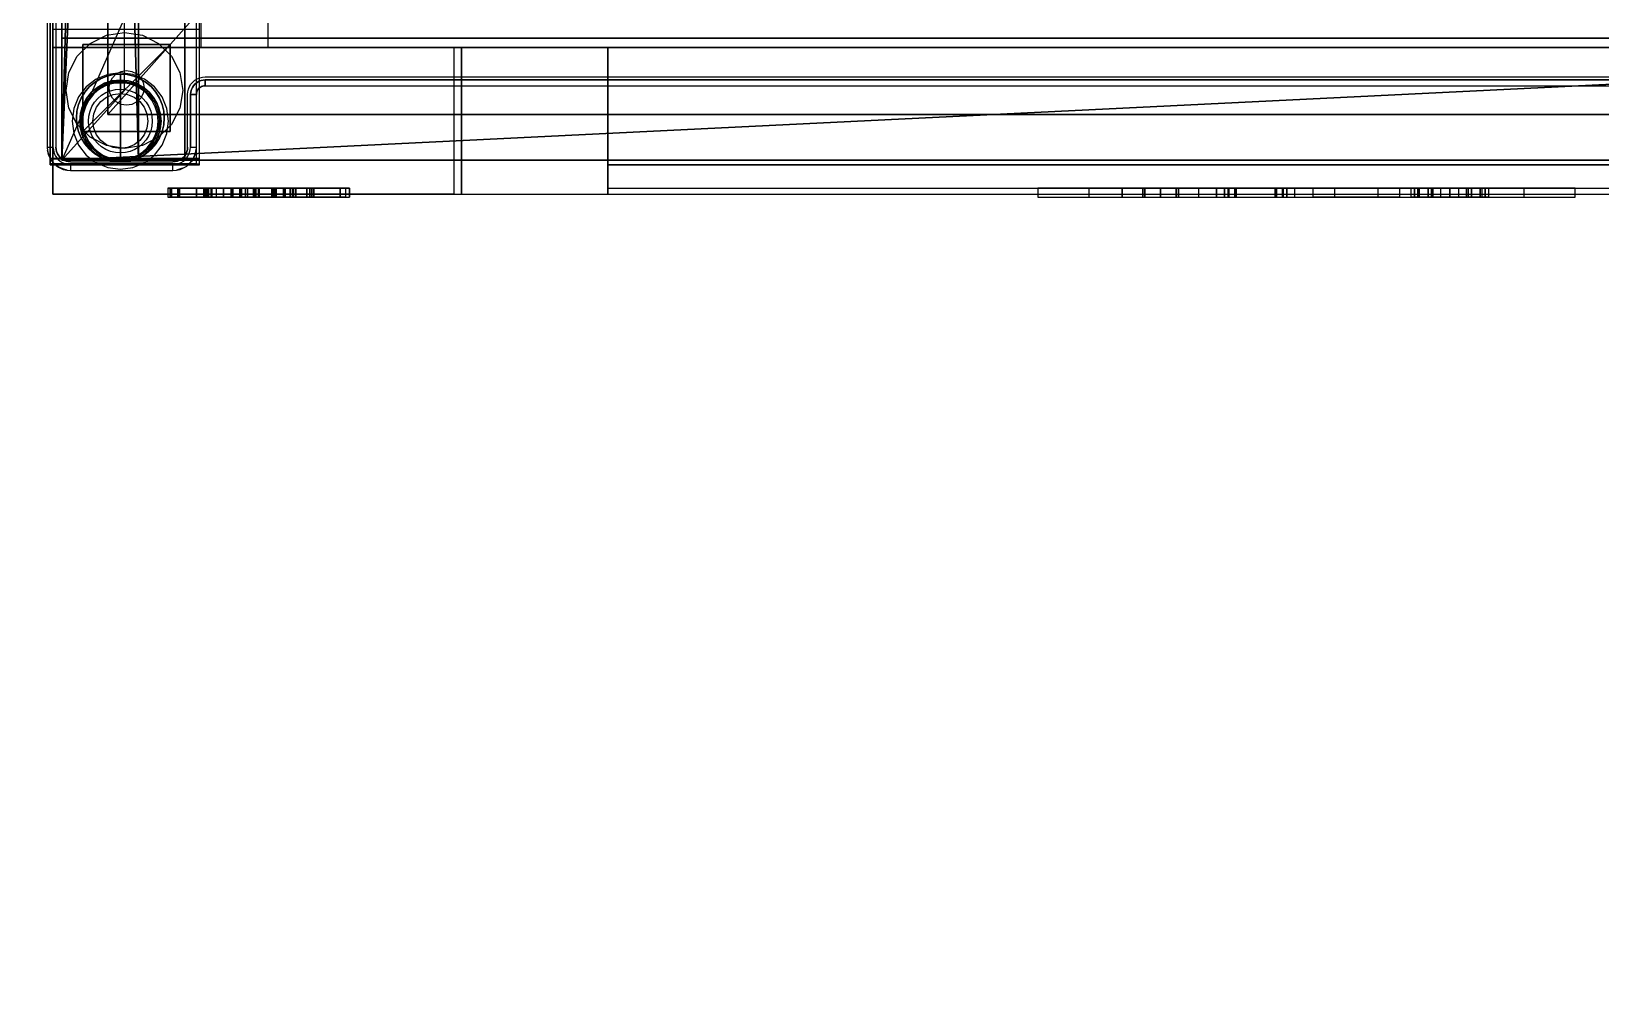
# Model space of a CAD drawing. Units: millimetres at full size, sheet at 1:50. Extents: x -9750 to 9750, y -6680 to 6675.
# Drawn here: x -1734 to -1198, y 3809 to 4139 of the extents above; entities that cross this region are included whole.
import ezdxf

# ---------------------------------------------------------------- set-up
doc = ezdxf.new("R2010")
doc.units = ezdxf.units.MM
doc.header["$LTSCALE"] = 50
doc.layers.add('0-A_汎用オブジェクト（実装）', color=4, linetype='Continuous')

msp = doc.modelspace()

# ---------------------------------------------------------------- wipeouts: each hides what was drawn before it
msp.add_wipeout([(296.23, 5045.05), (-3865.77, 5045.05), (-3865.77, 3795.05), (-3865.77, 3795.05)])

# ---------------------------------------------------------------- next in the draw order: wipeouts: each hides what was drawn before it
msp.add_wipeout([(296.23, 5045.05), (-3865.77, 3795.05), (296.23, 3795.05), (296.23, 3795.05)])

# ---------------------------------------------------------------- next in the draw order: linework, layer by layer
at = {"layer": '0-A_汎用オブジェクト（実装）'}
for p, q in [((-1723.44, 4095.05), (-1723.44, 5045.05)), ((-1723.44, 4095.05), (-1723.44, 5045.05)), ((-1723.44, 4095.05), (-1723.44, 5045.05)), ((-1723.44, 4095.05), (-1723.44, 5045.05)), ((-1697.21, 5045.05), (-1697.21, 4095.05)), ((-1697.21, 5045.05), (-1697.21, 4095.05)), ((-1681.47, 5045.05), (-1681.47, 4095.05)), ((-1681.47, 5045.05), (-1681.47, 4095.05)), ((-1727.45, 4093.53), (-1727.45, 4248.55)), ((-1677.45, 4093.53), (-1677.45, 4248.55)), ((-1728.45, 4159.52), (-1728.45, 4099.57)), ((-1726.45, 4159.52), (-1726.45, 4093.52)), ((-1725.45, 4156.52), (-1725.45, 4099.57)), ((-1725.45, 4156.52), (-1725.45, 4099.57)), ((-1675.98, 4151.93), (-1675.98, 4133.52)), ((-1653.05, 4151.93), (-1653.05, 4133.52)), ((-1723.44, 4095.05), (-1723.44, 4136.81)), ((-1723.44, 4095.05), (-1723.44, 4136.81)), ((-1723.44, 4136.81), (-873.44, 4136.81)), ((-1723.44, 4136.81), (-873.44, 4136.81)), ((-1713.78, 4134.96), (-1708.23, 4137.78)), ((-1713.78, 4134.96), (-1708.23, 4137.78)), ((-1708.23, 4137.78), (-1702.07, 4138.75)), ((-1708.23, 4137.78), (-1702.07, 4138.75)), ((-1702.07, 4138.75), (-1695.92, 4137.78)), ((-1702.07, 4138.75), (-1695.92, 4137.78)), ((-1695.92, 4137.78), (-1690.37, 4134.96)), ((-1695.92, 4137.78), (-1690.37, 4134.96)), ((-1726.45, 4133.52), (-870.45, 4133.52)), ((-1726.45, 4083.52), (-1726.45, 4133.52)), ((-1589.45, 4133.52), (-1726.45, 4133.52)), ((-1726.45, 4133.52), (-870.45, 4133.52)), ((-1726.45, 4083.52), (-1726.45, 4133.52)), ((-1718.18, 4130.58), (-1713.78, 4134.96)), ((-1718.18, 4130.58), (-1713.78, 4134.96)), ((-1716.24, 4104.93), (-1716.24, 4134.62)), ((-1716.24, 4134.62), (-1686.4, 4134.62)), ((-1716.24, 4134.62), (-1686.4, 4134.62)), ((-1690.37, 4134.96), (-1685.96, 4130.58)), ((-1690.37, 4134.96), (-1685.96, 4130.58)), ((-1686.4, 4134.62), (-1686.4, 4104.93)), ((-1686.4, 4134.62), (-1686.4, 4104.93)), ((-1675.98, 4133.52), (-920.92, 4133.52)), ((-1589.45, 4083.52), (-1589.45, 4133.52)), ((-1536.95, 4083.52), (-1536.95, 4133.52)), ((-1721.01, 4125.06), (-1718.18, 4130.58)), ((-1721.01, 4125.06), (-1718.18, 4130.58)), ((-1703.17, 4125.42), (-1701.32, 4125.71)), ((-1703.17, 4125.42), (-1701.32, 4125.71)), ((-1701.32, 4125.71), (-1699.48, 4125.42)), ((-1701.32, 4125.71), (-1699.48, 4125.42)), ((-1685.96, 4130.58), (-1683.13, 4125.06)), ((-1685.96, 4130.58), (-1683.13, 4125.06)), ((-1723.44, 4095.05), (-1723.44, 4121.15)), ((-1721.99, 4118.93), (-1721.01, 4125.06)), ((-1721.99, 4118.93), (-1721.01, 4125.06)), ((-1707.29, 4119.77), (-1707, 4121.61)), ((-1707.29, 4119.77), (-1707, 4121.61)), ((-1707, 4121.61), (-1706.15, 4123.26)), ((-1707, 4121.61), (-1706.15, 4123.26)), ((-1706.15, 4123.26), (-1704.83, 4124.58)), ((-1706.15, 4123.26), (-1704.83, 4124.58)), ((-1704.83, 4124.58), (-1703.17, 4125.42)), ((-1704.83, 4124.58), (-1703.17, 4125.42)), ((-1699.48, 4125.42), (-1697.81, 4124.58)), ((-1699.48, 4125.42), (-1697.81, 4124.58)), ((-1697.81, 4124.58), (-1696.49, 4123.26)), ((-1697.81, 4124.58), (-1696.49, 4123.26)), ((-1696.49, 4123.26), (-1695.65, 4121.61)), ((-1696.49, 4123.26), (-1695.65, 4121.61)), ((-1695.65, 4121.61), (-1695.35, 4119.77)), ((-1683.13, 4125.06), (-1682.16, 4118.93)), ((-1683.13, 4125.06), (-1682.16, 4118.93)), ((-1674.49, 4123.52), (-922.41, 4123.52)), ((-1674.49, 4123.52), (-922.41, 4123.52)), ((-1674.49, 4120.52), (-922.41, 4120.52)), ((-1721.01, 4112.81), (-1721.99, 4118.93)), ((-1721.01, 4112.81), (-1721.99, 4118.93)), ((-1707, 4117.94), (-1707.29, 4119.77)), ((-1707, 4117.94), (-1707.29, 4119.77)), ((-1706.15, 4116.28), (-1707, 4117.94)), ((-1706.15, 4116.28), (-1707, 4117.94)), ((-1704.83, 4114.97), (-1706.15, 4116.28)), ((-1703.17, 4114.13), (-1704.83, 4114.97)), ((-1697.81, 4114.97), (-1699.48, 4114.13)), ((-1697.81, 4114.97), (-1699.48, 4114.13)), ((-1696.49, 4116.28), (-1697.81, 4114.97)), ((-1696.49, 4116.28), (-1697.81, 4114.97)), ((-1695.65, 4117.94), (-1696.49, 4116.28)), ((-1695.65, 4117.94), (-1696.49, 4116.28)), ((-1695.35, 4119.77), (-1695.65, 4117.94)), ((-1682.16, 4118.93), (-1683.13, 4112.81)), ((-1682.16, 4118.93), (-1683.13, 4112.81)), ((-1680.49, 4099.56), (-1680.49, 4117.52)), ((-1680.49, 4099.56), (-1680.49, 4117.52)), ((-1677.49, 4099.56), (-1677.49, 4117.52)), ((-1718.18, 4107.29), (-1721.01, 4112.81)), ((-1718.18, 4107.29), (-1721.01, 4112.81)), ((-889.18, 4110.71), (-1707.7, 4110.71)), ((-1701.32, 4113.84), (-1703.17, 4114.13)), ((-1701.32, 4113.84), (-1703.17, 4114.13)), ((-1699.48, 4114.13), (-1701.32, 4113.84)), ((-1699.48, 4114.13), (-1701.32, 4113.84)), ((-1683.13, 4112.81), (-1685.96, 4107.29)), ((-1683.13, 4112.81), (-1685.96, 4107.29)), ((-1713.78, 4102.91), (-1718.18, 4107.29)), ((-1713.78, 4102.91), (-1718.18, 4107.29)), ((-1686.4, 4104.93), (-1716.24, 4104.93)), ((-1685.96, 4107.29), (-1690.37, 4102.91)), ((-1685.96, 4107.29), (-1690.37, 4102.91)), ((-1708.23, 4100.09), (-1713.78, 4102.91)), ((-1708.23, 4100.09), (-1713.78, 4102.91)), ((-1702.07, 4099.12), (-1708.23, 4100.09)), ((-1702.07, 4099.12), (-1708.23, 4100.09)), ((-1695.92, 4100.09), (-1702.07, 4099.12)), ((-1695.92, 4100.09), (-1702.07, 4099.12)), ((-1690.37, 4102.91), (-1695.92, 4100.09)), ((-1690.37, 4102.91), (-1695.92, 4100.09)), ((-1681.47, 4095.05), (-1723.44, 4095.05)), ((-1681.47, 4095.05), (-1723.44, 4095.05)), ((-873.44, 4095.05), (-1723.44, 4095.05)), ((-1720.45, 4094.57), (-1685.48, 4094.57)), ((-1720.45, 4094.57), (-1685.48, 4094.57)), ((-1701.1, 4094.71), (-1703.45, 4094.52)), ((-1536.95, 4093.52), (-1059.95, 4093.52)), ((-1536.95, 4085.52), (-1536.95, 4093.52)), ((-1720.45, 4091.57), (-1685.48, 4091.57)), ((-1726.45, 4083.52), (-870.45, 4083.52)), ((-1687.23, 4085.52), (-1625.18, 4085.52)), ((-1686.45, 4082.52), (-1686.45, 4085.52)), ((-1626.45, 4085.52), (-1686.45, 4085.52)), ((-1686.02, 4082.52), (-1686.02, 4085.52)), ((-1686.02, 4085.52), (-1626.45, 4085.52)), ((-1686.02, 4082.52), (-1686.02, 4085.52)), ((-1686.02, 4082.52), (-1686.02, 4085.52)), ((-1686.02, 4082.52), (-1686.02, 4085.52)), ((-1626.45, 4085.52), (-1686.02, 4085.52)), ((-1686.02, 4082.52), (-1686.02, 4085.52)), ((-1686.02, 4085.52), (-1626.45, 4085.52)), ((-1686.02, 4085.52), (-1626.45, 4085.52)), ((-1686.02, 4082.52), (-1686.02, 4085.52)), ((-1686.02, 4082.52), (-1686.02, 4085.52)), ((-1626.45, 4085.52), (-1686.02, 4085.52)), ((-1674.53, 4082.52), (-1674.53, 4085.52)), ((-1674.19, 4082.52), (-1674.19, 4085.52)), ((-1674.19, 4082.52), (-1674.19, 4085.52)), ((-1673.94, 4082.52), (-1673.94, 4085.52)), ((-1673.94, 4082.52), (-1673.94, 4085.52)), ((-1662.28, 4082.52), (-1662.28, 4085.52)), ((-1661.94, 4082.52), (-1661.94, 4085.52)), ((-1657.08, 4082.52), (-1657.08, 4085.52)), ((-1655.98, 4082.52), (-1655.98, 4085.52)), ((-1651.38, 4082.52), (-1651.38, 4085.52)), ((-1651.04, 4082.52), (-1651.04, 4085.52)), ((-1650.62, 4082.52), (-1650.62, 4085.52)), ((-1645.51, 4082.52), (-1645.51, 4085.52)), ((-1644.32, 4082.52), (-1644.32, 4085.52)), ((-1639.81, 4082.52), (-1639.81, 4085.52)), ((-1638.11, 4082.52), (-1638.11, 4085.52)), ((-1637.94, 4082.52), (-1637.94, 4085.52)), ((-1626.45, 4082.52), (-1626.45, 4085.52)), ((-1626.45, 4082.52), (-1626.45, 4085.52)), ((-1626.45, 4082.52), (-1626.45, 4085.52)), ((-1626.45, 4082.52), (-1626.45, 4085.52)), ((-1626.45, 4082.52), (-1626.45, 4085.52)), ((-1626.45, 4082.52), (-1626.45, 4085.52)), ((-1626.45, 4082.52), (-1626.45, 4085.52)), ((-1586.95, 4083.52), (-1009.95, 4083.52)), ((-1536.95, 4085.52), (-1059.95, 4085.52)), ((-1390.14, 4085.52), (-1206.75, 4085.52)), ((-1361.4, 4082.52), (-1361.4, 4085.52)), ((-1335.16, 4085.52), (-1361.4, 4085.52)), ((-1353.61, 4082.52), (-1353.61, 4085.52)), ((-1342.94, 4082.52), (-1342.94, 4085.52)), ((-1335.16, 4082.52), (-1335.16, 4085.52)), ((-1329.15, 4082.52), (-1329.15, 4085.52)), ((-1329.15, 4085.52), (-1302.47, 4085.52)), ((-1309.14, 4082.52), (-1309.14, 4085.52)), ((-1302.47, 4082.52), (-1302.47, 4085.52)), ((-1266.57, 4085.52), (-1296.31, 4085.52)), ((-1262.88, 4085.52), (-1236.2, 4085.52)), ((-1626.45, 4082.52), (-1686.02, 4082.52)), ((-1686.02, 4082.52), (-1626.45, 4082.52)), ((-1686.02, 4082.52), (-1626.45, 4082.52)), ((-1626.45, 4082.52), (-1686.02, 4082.52)), ((-1390.14, 4082.52), (-1206.75, 4082.52)), ((-1361.4, 4082.52), (-1335.16, 4082.52)), ((-1329.15, 4082.52), (-1302.47, 4082.52)), ((-1236.2, 4082.52), (-1262.88, 4082.52))]:
    msp.add_line(p, q, dxfattribs=at)
for points in [[(-1723.44, 4095.05), (-1697.21, 4095.05), (-1697.21, 5045.05), (-1723.44, 4095.05), (-1697.21, 5045.05), (-1723.44, 5045.05)], [(-1723.44, 4095.05), (-1697.21, 5045.05), (-1723.44, 5045.05)], [(-1697.21, 4095.05), (-1723.44, 5045.05), (-1723.44, 4095.05)], [(-1697.21, 4095.05), (-1697.21, 5045.05), (-1723.44, 5045.05)], [(-1723.44, 4095.05), (-1681.47, 4095.05), (-1681.47, 5045.05)], [(-1723.44, 4095.05), (-1681.47, 5045.05), (-1723.44, 5045.05)], [(-1723.44, 4095.05), (-1681.47, 4095.05), (-1681.47, 5045.05)], [(-1723.44, 4095.05), (-1681.47, 5045.05), (-1723.44, 5045.05)], [(-1707.7, 4110.71), (-889.18, 4110.71), (-889.18, 5029.39), (-1707.7, 4110.71), (-889.18, 5029.39), (-1707.7, 5029.39)], [(-1707.7, 4110.71), (-889.18, 5029.39), (-1707.7, 5029.39)], [(-1707.7, 4110.71), (-889.18, 4110.71), (-889.18, 5029.39)], [(-1677.45, 4246.31), (-1727.45, 4246.31), (-1727.45, 4095.71), (-1677.45, 4095.71)], [(-1726.45, 4099.57), (-1726.45, 4157.52), (-1728.45, 4159.52), (-1728.45, 4099.57)], [(-1676.45, 4095.7), (-1676.45, 4159.52), (-1726.45, 4159.52), (-1726.45, 4095.7)], [(-1677.45, 4095.53), (-1677.45, 4157.12), (-1727.45, 4157.12), (-1727.45, 4095.53)], [(-920.92, 4151.93), (-1675.98, 4151.93), (-1675.98, 4133.52), (-920.92, 4133.52)], [(-1675.98, 4151.93), (-1675.98, 4133.52), (-920.92, 4133.52), (-920.92, 4151.93)], [(-1653.05, 4151.93), (-1653.05, 4133.52), (-943.85, 4133.52), (-943.85, 4151.93)], [(-943.85, 4151.93), (-1653.05, 4151.93), (-1653.05, 4133.52), (-943.85, 4133.52)], [(-1723.44, 4095.05), (-1702.07, 4118.93), (-1702.07, 4143.7)], [(-1676.45, 4139.71), (-1726.45, 4139.71), (-1726.45, 4095.53), (-1676.45, 4095.53)], [(-1723.44, 4095.05), (-873.44, 4095.05), (-873.44, 4136.81), (-1723.44, 4095.05), (-873.44, 4136.81), (-1723.44, 4136.81)], [(-1723.44, 4095.05), (-873.44, 4095.05), (-873.44, 4136.81), (-1723.44, 4095.05), (-873.44, 4136.81), (-1723.44, 4136.81)], [(-1726.45, 4083.52), (-870.45, 4083.52), (-870.45, 4133.52), (-1726.45, 4133.52)], [(-870.45, 4083.52), (-870.45, 4133.52), (-1726.45, 4133.52), (-1726.45, 4083.52)], [(-1726.45, 4083.52), (-870.45, 4083.52), (-870.45, 4133.52), (-1726.45, 4133.52)], [(-870.45, 4083.52), (-870.45, 4133.52), (-1726.45, 4133.52), (-1726.45, 4083.52)], [(-1716.24, 4104.93), (-1686.4, 4134.62), (-1716.24, 4134.62)], [(-1716.24, 4104.93), (-1686.4, 4104.93), (-1686.4, 4134.62)], [(-1716.24, 4104.93), (-1686.4, 4134.62), (-1716.24, 4134.62)], [(-1716.24, 4104.93), (-1686.4, 4104.93), (-1686.4, 4134.62)], [(-1586.95, 4083.52), (-1009.95, 4083.52), (-1009.95, 4133.52), (-1586.95, 4133.52)], [(-1009.95, 4083.52), (-1009.95, 4133.52), (-1586.95, 4133.52), (-1586.95, 4083.52)], [(-1059.95, 4083.52), (-1059.95, 4133.52), (-1536.95, 4133.52), (-1536.95, 4083.52)], [(-1536.95, 4083.52), (-1059.95, 4083.52), (-1059.95, 4133.52), (-1536.95, 4133.52)], [(-1707.71, 4124.36), (-1711.68, 4122.71), (-1715.08, 4120.1), (-1717.7, 4116.69), (-1719.34, 4112.72), (-1719.91, 4108.46), (-1719.34, 4104.2), (-1717.7, 4100.23), (-1715.08, 4096.82), (-1711.68, 4094.2), (-1707.71, 4092.56), (-1703.45, 4092), (-1699.19, 4092.56), (-1695.22, 4094.2), (-1691.81, 4096.82), (-1689.19, 4100.23), (-1687.55, 4104.2), (-1686.99, 4108.46), (-1687.55, 4112.72), (-1689.19, 4116.69), (-1691.81, 4120.1), (-1695.22, 4122.71), (-1699.19, 4124.36), (-1703.45, 4124.91), (-1703.45, 4124.89)], [(-1705.79, 4094.71), (-1703.45, 4094.52), (-1703.45, 4124.52), (-1705.79, 4124.34), (-1708.08, 4123.79), (-1710.26, 4122.89), (-1712.26, 4121.66), (-1714.05, 4120.13), (-1715.58, 4118.34), (-1716.81, 4116.33), (-1717.71, 4114.16), (-1718.26, 4111.87), (-1718.45, 4109.52), (-1718.26, 4107.18), (-1717.71, 4104.89), (-1716.81, 4102.71), (-1715.58, 4100.71), (-1714.05, 4098.92), (-1712.26, 4097.39), (-1710.26, 4096.16), (-1708.08, 4095.26)], [(-1705.79, 4094.71), (-1703.45, 4094.52), (-1703.45, 4124.52), (-1705.79, 4124.34), (-1708.08, 4123.79), (-1710.26, 4122.89), (-1712.26, 4121.66), (-1714.05, 4120.13), (-1715.58, 4118.34), (-1716.81, 4116.33), (-1717.71, 4114.16), (-1718.26, 4111.87), (-1718.45, 4109.52), (-1718.26, 4107.18), (-1717.71, 4104.89), (-1716.81, 4102.71), (-1715.58, 4100.71), (-1714.05, 4098.92), (-1712.26, 4097.39), (-1710.26, 4096.16), (-1708.08, 4095.26)], [(-1705.63, 4094.7), (-1703.45, 4094.52), (-1703.45, 4122.39), (-1705.63, 4122.22), (-1707.75, 4121.71), (-1709.77, 4120.87), (-1711.64, 4119.73), (-1713.3, 4118.31), (-1714.72, 4116.65), (-1715.86, 4114.78), (-1716.7, 4112.76), (-1717.21, 4110.64), (-1717.38, 4108.46), (-1717.21, 4106.28), (-1716.7, 4104.15), (-1715.86, 4102.13), (-1714.72, 4100.27), (-1713.3, 4098.61), (-1711.64, 4097.19), (-1709.77, 4096.04), (-1707.75, 4095.21)], [(-1711.21, 4120.05), (-1708.85, 4121.38), (-1705.66, 4122.21), (-1703.45, 4122.34), (-1703.45, 4122.39), (-1706.24, 4122.17), (-1705.67, 4122.21), (-1707.75, 4121.71), (-1708.85, 4121.38), (-1709.77, 4120.87), (-1711.21, 4120.05), (-1711.64, 4119.73), (-1713.3, 4118.31), (-1714.72, 4116.65), (-1715.86, 4114.78), (-1716.7, 4112.76), (-1717.21, 4110.64), (-1717.38, 4108.46), (-1717.21, 4106.28), (-1716.7, 4104.15), (-1715.86, 4102.13), (-1714.72, 4100.27), (-1713.3, 4098.61), (-1711.64, 4097.19), (-1711.21, 4096.86), (-1709.77, 4096.04), (-1708.85, 4095.53), (-1711.21, 4096.86), (-1713.26, 4098.64), (-1714.96, 4100.78), (-1716.23, 4103.19), (-1717.04, 4105.78), (-1717.33, 4108.46), (-1717.04, 4111.13), (-1716.23, 4113.72), (-1714.96, 4116.13), (-1713.26, 4118.27), (-1711.64, 4119.73), (-1711.6, 4119.69)], [(-1705.54, 4095.6), (-1703.45, 4095.53), (-1703.45, 4121.39), (-1705.2, 4121.36), (-1706.88, 4121.05), (-1708.48, 4120.5), (-1709.97, 4119.72), (-1711.35, 4118.75), (-1712.59, 4117.6), (-1714.17, 4115.61), (-1715.36, 4113.36), (-1716.11, 4110.95), (-1716.38, 4108.46), (-1716.11, 4105.96), (-1715.36, 4103.55), (-1714.17, 4101.31), (-1712.59, 4099.31), (-1711.08, 4097.96), (-1709.39, 4096.86), (-1707.53, 4096.06)], [(-1701.1, 4124.34), (-1703.45, 4124.52), (-1703.45, 4094.52), (-1701.1, 4094.71), (-1698.81, 4095.26), (-1696.64, 4096.16), (-1694.63, 4097.39), (-1692.84, 4098.92), (-1691.31, 4100.71), (-1690.08, 4102.71), (-1689.18, 4104.89), (-1688.63, 4107.18), (-1688.45, 4109.52), (-1688.63, 4111.87), (-1689.18, 4114.16), (-1690.08, 4116.33), (-1691.31, 4118.34), (-1692.84, 4120.13), (-1694.63, 4121.66), (-1696.64, 4122.89), (-1698.81, 4123.79)], [(-1701.1, 4124.34), (-1703.45, 4124.52), (-1703.45, 4094.52), (-1701.1, 4094.71), (-1698.81, 4095.26), (-1696.64, 4096.16), (-1694.63, 4097.39), (-1692.84, 4098.92), (-1691.31, 4100.71), (-1690.08, 4102.71), (-1689.18, 4104.89), (-1688.63, 4107.18), (-1688.45, 4109.52), (-1688.63, 4111.87), (-1689.18, 4114.16), (-1690.08, 4116.33), (-1691.31, 4118.34), (-1692.84, 4120.13), (-1694.63, 4121.66), (-1696.64, 4122.89), (-1698.81, 4123.79)], [(-1701.27, 4122.22), (-1703.45, 4122.39), (-1703.45, 4094.52), (-1701.27, 4094.7), (-1699.14, 4095.21), (-1697.12, 4096.04), (-1695.26, 4097.19), (-1693.59, 4098.61), (-1692.18, 4100.27), (-1691.03, 4102.13), (-1690.2, 4104.15), (-1689.69, 4106.28), (-1689.51, 4108.46), (-1689.69, 4110.64), (-1690.2, 4112.76), (-1691.03, 4114.78), (-1692.18, 4116.65), (-1693.59, 4118.31), (-1695.26, 4119.73), (-1697.12, 4120.87), (-1699.14, 4121.71)], [(-1698.04, 4121.38), (-1697.18, 4120.9), (-1699.14, 4121.71), (-1700.65, 4122.17), (-1701.27, 4122.22), (-1703.45, 4122.39), (-1703.45, 4122.34), (-1700.65, 4122.17), (-1697.17, 4120.89), (-1695.69, 4120.05), (-1693.63, 4118.27), (-1691.94, 4116.13), (-1690.6, 4113.55), (-1689.85, 4111.13), (-1689.57, 4108.46), (-1689.85, 4105.78), (-1690.66, 4103.19), (-1691.94, 4100.78), (-1693.63, 4098.64), (-1695.69, 4096.86), (-1698.04, 4095.53), (-1697.12, 4096.04), (-1695.69, 4096.86), (-1695.26, 4097.19), (-1693.59, 4098.61), (-1692.18, 4100.27), (-1691.03, 4102.13), (-1690.2, 4104.15), (-1689.69, 4106.28), (-1689.51, 4108.46), (-1689.69, 4110.64), (-1690.2, 4112.76), (-1691.03, 4114.78), (-1692.18, 4116.65), (-1693.59, 4118.31), (-1695.26, 4119.73), (-1695.69, 4120.05), (-1697.12, 4120.87)], [(-1703.45, 4119.37), (-1703.45, 4119.76), (-1703.45, 4120.15), (-1703.45, 4120.16), (-1703.45, 4120.58), (-1703.45, 4120.99), (-1703.45, 4121.01), (-1703.45, 4121.39), (-1703.45, 4121.89)], [(-1701.69, 4121.36), (-1703.45, 4121.39), (-1703.45, 4095.53), (-1701.35, 4095.6), (-1699.36, 4096.06), (-1697.5, 4096.86), (-1695.81, 4097.96), (-1694.3, 4099.31), (-1692.72, 4101.31), (-1691.53, 4103.55), (-1690.78, 4105.96), (-1690.52, 4108.46), (-1690.78, 4110.95), (-1691.53, 4113.36), (-1692.72, 4115.61), (-1694.3, 4117.6), (-1695.54, 4118.75), (-1696.92, 4119.72), (-1698.41, 4120.5), (-1700.01, 4121.05)], [(-1674.93, 4120.46), (-1674.49, 4120.52), (-1674.49, 4122.52), (-1675.22, 4122.42), (-1675.9, 4122.27), (-1676.51, 4122.05), (-1677.07, 4121.78), (-1677.58, 4121.45), (-1678.02, 4121.06), (-1678.48, 4120.52), (-1678.86, 4119.89), (-1679.15, 4119.19), (-1679.36, 4118.4), (-1679.49, 4117.52), (-1677.49, 4117.52), (-1677.43, 4117.96), (-1677.33, 4118.37), (-1677.2, 4118.74), (-1677.04, 4119.08), (-1676.84, 4119.38), (-1676.61, 4119.65), (-1676.34, 4119.88), (-1676.04, 4120.08), (-1675.7, 4120.24), (-1675.33, 4120.37)], [(-1676.34, 4119.88), (-1676.04, 4120.08), (-1675.7, 4120.24), (-1675.33, 4120.37), (-1674.93, 4120.46), (-1674.49, 4120.52), (-1674.96, 4120.49), (-1675.41, 4120.38), (-1675.85, 4120.2), (-1676.25, 4119.95)], [(-922.41, 4122.52), (-1674.49, 4122.52), (-1674.49, 4120.52), (-922.41, 4120.52)], [(-1705.88, 4117.54), (-1703.45, 4117.86), (-1701.01, 4117.54), (-1698.75, 4116.6), (-1696.8, 4115.1), (-1695.3, 4113.16), (-1694.36, 4110.89), (-1694.04, 4108.46), (-1694.36, 4106.02), (-1695.3, 4103.76), (-1696.8, 4101.81), (-1698.75, 4100.31), (-1701.01, 4099.38), (-1703.45, 4099.05), (-1705.88, 4099.38), (-1708.15, 4100.31), (-1710.09, 4101.81), (-1711.59, 4103.76), (-1712.53, 4106.02), (-1712.85, 4108.46), (-1712.53, 4110.89), (-1711.59, 4113.16), (-1710.09, 4115.1), (-1708.15, 4116.6)], [(-1679.49, 4117.52), (-1679.49, 4099.56), (-1677.49, 4099.56), (-1677.49, 4117.52)], [(-1677.49, 4117.52), (-1677.43, 4117.96), (-1677.33, 4118.37), (-1677.2, 4118.74), (-1677.05, 4119.06), (-1676.84, 4119.38), (-1676.91, 4119.29), (-1677.16, 4118.89), (-1677.34, 4118.45), (-1677.45, 4117.99)], [(-1728.12, 4097.51), (-1727.69, 4096.32), (-1728.03, 4097.31), (-1728.29, 4098.39)], [(-1727.45, 4093.81), (-1677.45, 4093.81), (-1677.45, 4095.71), (-1727.45, 4095.71)], [(-1727.45, 4093.53), (-1677.45, 4093.53), (-1677.45, 4095.53), (-1727.45, 4095.53)], [(-1677.45, 4093.81), (-1727.45, 4093.81), (-1727.45, 4093.53), (-1677.45, 4093.53)], [(-1726.72, 4094.62), (-1726.1, 4093.91), (-1725.39, 4093.29), (-1725.15, 4093.09), (-1725.33, 4093.25), (-1724.59, 4092.76), (-1724.08, 4092.44), (-1725.33, 4093.25), (-1726.1, 4093.91), (-1726.92, 4094.86)], [(-1726.45, 4093.71), (-1676.45, 4093.71), (-1676.45, 4095.7), (-1726.45, 4095.7)], [(-1726.45, 4093.52), (-1676.45, 4093.52), (-1676.45, 4095.53), (-1726.45, 4095.53)], [(-1676.45, 4093.52), (-1676.45, 4093.71), (-1726.45, 4093.71), (-1726.45, 4093.52)], [(-1685.48, 4093.57), (-1720.45, 4093.57), (-1720.45, 4091.57), (-1685.48, 4091.57)], [(-1706.24, 4094.74), (-1703.45, 4094.52), (-1703.45, 4094.58)], [(-1700.65, 4094.74), (-1703.45, 4094.58), (-1703.45, 4094.52)], [(-1680.54, 4093.29), (-1679.83, 4093.91), (-1679.21, 4094.62), (-1679.01, 4094.86), (-1679.17, 4094.68), (-1678.68, 4095.42), (-1678.36, 4095.93), (-1679.17, 4094.68), (-1679.83, 4093.91), (-1680.78, 4093.09)], [(-1677.65, 4098.38), (-1677.9, 4097.3), (-1678.6, 4095.59), (-1677.81, 4097.5)], [(-1536.95, 4085.52), (-1059.95, 4085.52), (-1059.95, 4093.52), (-1536.95, 4093.52)], [(-1059.95, 4085.52), (-1059.95, 4093.52), (-1536.95, 4093.52), (-1536.95, 4085.52)], [(-1721.62, 4091.73), (-1722.7, 4091.98), (-1724.42, 4092.68), (-1722.5, 4091.89)], [(-1683.42, 4091.89), (-1682.24, 4092.32), (-1683.23, 4091.98), (-1684.31, 4091.73)], [(-1687.23, 4085.52), (-1687.23, 4082.52), (-1656.23, 4082.52), (-1656.23, 4085.52)], [(-1687.23, 4085.52), (-1687.23, 4082.52), (-1656.23, 4082.52), (-1656.23, 4085.52)], [(-1686.45, 4082.52), (-1626.45, 4082.52), (-1626.45, 4085.52), (-1686.45, 4085.52)], [(-1686.02, 4082.52), (-1626.45, 4082.52), (-1626.45, 4085.52), (-1686.02, 4085.52)], [(-1686.02, 4085.52), (-1686.02, 4082.52), (-1683.79, 4082.52), (-1683.79, 4085.52)], [(-1686.02, 4082.52), (-1626.45, 4082.52), (-1626.45, 4085.52), (-1686.02, 4085.52)], [(-1659.98, 4082.52), (-1659.98, 4085.52), (-1686.02, 4085.52), (-1686.02, 4082.52)], [(-1686.02, 4082.52), (-1659.98, 4082.52), (-1659.98, 4085.52), (-1686.02, 4085.52)], [(-1660.74, 4082.52), (-1660.74, 4085.52), (-1686.02, 4085.52), (-1686.02, 4082.52)], [(-1686.02, 4082.52), (-1626.45, 4082.52), (-1626.45, 4085.52), (-1686.02, 4085.52)], [(-1686.02, 4082.52), (-1626.45, 4082.52), (-1626.45, 4085.52), (-1686.02, 4085.52)], [(-1686.02, 4085.52), (-1686.02, 4082.52), (-1683.2, 4082.52), (-1683.2, 4085.52)], [(-1673.94, 4082.52), (-1673.94, 4085.52), (-1686.02, 4085.52), (-1686.02, 4082.52)], [(-1686.02, 4082.52), (-1626.45, 4082.52), (-1626.45, 4085.52), (-1686.02, 4085.52)], [(-1686.02, 4085.52), (-1686.02, 4082.52), (-1683.2, 4082.52), (-1683.2, 4085.52)], [(-1683.79, 4085.52), (-1683.79, 4082.52), (-1677.45, 4082.52), (-1677.45, 4085.52)], [(-1647.72, 4082.52), (-1647.72, 4085.52), (-1683.2, 4085.52), (-1683.2, 4082.52)], [(-1672.16, 4082.52), (-1672.16, 4085.52), (-1683.2, 4085.52), (-1683.2, 4082.52)], [(-1677.45, 4085.52), (-1677.45, 4082.52), (-1657.73, 4082.52), (-1657.73, 4085.52)], [(-1656.23, 4082.52), (-1656.23, 4085.52), (-1675.03, 4085.52), (-1675.03, 4082.52)], [(-1656.23, 4082.52), (-1656.23, 4085.52), (-1675.03, 4085.52), (-1675.03, 4082.52)], [(-1661.94, 4082.52), (-1661.94, 4085.52), (-1674.53, 4085.52), (-1674.53, 4082.52)], [(-1674.53, 4082.52), (-1673.87, 4082.52), (-1673.87, 4085.52), (-1674.53, 4085.52)], [(-1662.28, 4082.52), (-1662.28, 4085.52), (-1674.36, 4085.52), (-1674.36, 4082.52)], [(-1657.08, 4082.52), (-1657.08, 4085.52), (-1674.19, 4085.52), (-1674.19, 4082.52)], [(-1674.19, 4082.52), (-1673.37, 4082.52), (-1673.37, 4085.52), (-1674.19, 4085.52)], [(-1655.98, 4082.52), (-1655.98, 4085.52), (-1674.19, 4085.52), (-1674.19, 4082.52)], [(-1674.19, 4082.52), (-1672.48, 4082.52), (-1672.48, 4085.52), (-1674.19, 4085.52)], [(-1673.94, 4082.52), (-1626.45, 4082.52), (-1626.45, 4085.52), (-1673.94, 4085.52)], [(-1626.45, 4082.52), (-1626.45, 4085.52), (-1673.94, 4085.52), (-1673.94, 4082.52)], [(-1673.87, 4082.52), (-1668.23, 4082.52), (-1668.23, 4085.52), (-1673.87, 4085.52)], [(-1673.37, 4082.52), (-1665.64, 4082.52), (-1665.64, 4085.52), (-1673.37, 4085.52)], [(-1665.08, 4082.52), (-1665.08, 4085.52), (-1672.48, 4085.52), (-1672.48, 4082.52)], [(-1672.16, 4085.52), (-1672.16, 4082.52), (-1665.08, 4082.52), (-1665.08, 4085.52)], [(-1651.38, 4082.52), (-1651.38, 4085.52), (-1670.7, 4085.52), (-1670.7, 4082.52)], [(-1670.7, 4082.52), (-1651.38, 4082.52), (-1651.38, 4085.52), (-1670.7, 4085.52)], [(-1668.23, 4082.52), (-1662.6, 4082.52), (-1662.6, 4085.52), (-1668.23, 4085.52)], [(-1665.64, 4082.52), (-1657.9, 4082.52), (-1657.9, 4085.52), (-1665.64, 4085.52)], [(-1657.69, 4082.52), (-1657.69, 4085.52), (-1665.08, 4085.52), (-1665.08, 4082.52)], [(-1665.08, 4085.52), (-1665.08, 4082.52), (-1658.01, 4082.52), (-1658.01, 4085.52)], [(-1661.94, 4085.52), (-1662.6, 4085.52), (-1662.6, 4082.52), (-1661.94, 4082.52)], [(-1650.62, 4082.52), (-1650.62, 4085.52), (-1662.28, 4085.52), (-1662.28, 4082.52)], [(-1658.01, 4085.52), (-1658.01, 4082.52), (-1647.14, 4082.52), (-1647.14, 4085.52)], [(-1657.08, 4082.52), (-1657.08, 4085.52), (-1657.9, 4085.52), (-1657.9, 4082.52)], [(-1657.73, 4085.52), (-1657.73, 4082.52), (-1637.38, 4082.52), (-1637.38, 4085.52)], [(-1657.69, 4082.52), (-1655.98, 4082.52), (-1655.98, 4085.52), (-1657.69, 4085.52)], [(-1637.43, 4082.52), (-1637.43, 4085.52), (-1656.23, 4085.52), (-1656.23, 4082.52)], [(-1637.43, 4082.52), (-1637.43, 4085.52), (-1656.23, 4085.52), (-1656.23, 4082.52)], [(-1644.66, 4082.52), (-1644.66, 4085.52), (-1651.81, 4085.52), (-1651.81, 4082.52)], [(-1651.81, 4082.52), (-1626.45, 4082.52), (-1626.45, 4085.52), (-1651.81, 4085.52)], [(-1637.94, 4082.52), (-1637.94, 4085.52), (-1651.04, 4085.52), (-1651.04, 4082.52)], [(-1651.04, 4082.52), (-1650.2, 4082.52), (-1650.2, 4085.52), (-1651.04, 4085.52)], [(-1638.11, 4082.52), (-1638.11, 4085.52), (-1650.62, 4085.52), (-1650.62, 4082.52)], [(-1645.42, 4082.52), (-1645.42, 4085.52), (-1650.2, 4085.52), (-1650.2, 4082.52)], [(-1626.45, 4082.52), (-1626.45, 4085.52), (-1647.72, 4085.52), (-1647.72, 4082.52)], [(-1647.14, 4085.52), (-1647.14, 4082.52), (-1644.32, 4082.52), (-1644.32, 4085.52)], [(-1645.51, 4082.52), (-1626.45, 4082.52), (-1626.45, 4085.52), (-1645.51, 4085.52)], [(-1644.49, 4085.52), (-1645.42, 4085.52), (-1645.42, 4082.52), (-1644.49, 4082.52)], [(-1626.45, 4082.52), (-1626.45, 4085.52), (-1644.66, 4085.52), (-1644.66, 4082.52)], [(-1643.56, 4085.52), (-1644.49, 4085.52), (-1644.49, 4082.52), (-1643.56, 4082.52)], [(-1626.45, 4082.52), (-1626.45, 4085.52), (-1644.32, 4085.52), (-1644.32, 4082.52)], [(-1638.77, 4082.52), (-1638.77, 4085.52), (-1643.56, 4085.52), (-1643.56, 4082.52)], [(-1626.45, 4082.52), (-1626.45, 4085.52), (-1639.81, 4085.52), (-1639.81, 4082.52)], [(-1639.81, 4082.52), (-1626.45, 4082.52), (-1626.45, 4085.52), (-1639.81, 4085.52)], [(-1637.94, 4082.52), (-1637.94, 4085.52), (-1638.77, 4085.52), (-1638.77, 4082.52)], [(-1637.38, 4085.52), (-1637.38, 4082.52), (-1628.36, 4082.52), (-1628.36, 4085.52)], [(-1628.36, 4085.52), (-1628.36, 4082.52), (-1626.45, 4082.52), (-1626.45, 4085.52)], [(-1625.18, 4085.52), (-1625.23, 4085.52), (-1625.23, 4082.52), (-1625.18, 4082.52)], [(-1206.75, 4085.52), (-1390.14, 4085.52), (-1390.14, 4082.52), (-1206.75, 4082.52)], [(-1390.14, 4082.52), (-1206.75, 4082.52), (-1206.75, 4085.52), (-1390.14, 4085.52)], [(-1372.79, 4082.52), (-1224.1, 4082.52), (-1224.1, 4085.52), (-1372.79, 4085.52)], [(-1224.1, 4085.52), (-1372.79, 4085.52), (-1372.79, 4082.52), (-1224.1, 4082.52)], [(-1354.34, 4082.52), (-1354.34, 4085.52), (-1361.4, 4085.52), (-1361.4, 4082.52)], [(-1361.4, 4085.52), (-1361.4, 4082.52), (-1353.61, 4082.52), (-1353.61, 4085.52)], [(-1354.34, 4085.52), (-1354.34, 4082.52), (-1342.21, 4082.52), (-1342.21, 4085.52)], [(-1348.28, 4082.52), (-1348.28, 4085.52), (-1353.61, 4085.52), (-1353.61, 4082.52)], [(-1342.94, 4082.52), (-1342.94, 4085.52), (-1348.28, 4085.52), (-1348.28, 4082.52)], [(-1342.94, 4085.52), (-1342.94, 4082.52), (-1335.16, 4082.52), (-1335.16, 4085.52)], [(-1335.16, 4082.52), (-1335.16, 4085.52), (-1342.21, 4085.52), (-1342.21, 4082.52)], [(-1329.15, 4085.52), (-1329.15, 4082.52), (-1326.48, 4082.52), (-1326.48, 4085.52)], [(-1329.15, 4085.52), (-1329.15, 4082.52), (-1326.48, 4082.52), (-1326.48, 4085.52)], [(-1326.48, 4082.52), (-1325.15, 4082.52), (-1325.15, 4085.52), (-1326.48, 4085.52)], [(-1324.94, 4082.52), (-1324.94, 4085.52), (-1326.48, 4085.52), (-1326.48, 4082.52)], [(-1325.15, 4085.52), (-1325.15, 4082.52), (-1322.48, 4082.52), (-1322.48, 4085.52)], [(-1324.94, 4085.52), (-1324.94, 4082.52), (-1322.93, 4082.52), (-1322.93, 4085.52)], [(-1309.14, 4082.52), (-1309.14, 4085.52), (-1322.93, 4085.52), (-1322.93, 4082.52)], [(-1309.14, 4085.52), (-1309.14, 4082.52), (-1306.47, 4082.52), (-1306.47, 4085.52)], [(-1308.69, 4085.52), (-1308.69, 4082.52), (-1306.68, 4082.52), (-1306.68, 4085.52)], [(-1306.68, 4082.52), (-1305.13, 4082.52), (-1305.13, 4085.52), (-1306.68, 4085.52)], [(-1305.13, 4082.52), (-1305.13, 4085.52), (-1306.47, 4085.52), (-1306.47, 4082.52)], [(-1305.13, 4085.52), (-1305.13, 4082.52), (-1302.47, 4082.52), (-1302.47, 4085.52)], [(-1305.13, 4085.52), (-1305.13, 4082.52), (-1302.47, 4082.52), (-1302.47, 4085.52)], [(-1266.57, 4085.52), (-1296.31, 4085.52), (-1296.31, 4082.52), (-1266.57, 4082.52)], [(-1274.01, 4082.52), (-1274.01, 4085.52), (-1288.88, 4085.52), (-1288.88, 4082.52)], [(-1288.88, 4082.52), (-1274.01, 4082.52), (-1274.01, 4085.52), (-1288.88, 4085.52)], [(-1262.88, 4085.52), (-1262.88, 4082.52), (-1261.58, 4082.52), (-1261.58, 4085.52)], [(-1262.88, 4085.52), (-1262.88, 4082.52), (-1255.29, 4082.52), (-1255.29, 4085.52)], [(-1255.83, 4082.52), (-1255.83, 4085.52), (-1261.58, 4085.52), (-1261.58, 4082.52)], [(-1261.58, 4082.52), (-1255.83, 4082.52), (-1255.83, 4085.52), (-1261.58, 4085.52)], [(-1256.93, 4082.52), (-1256.93, 4085.52), (-1260.57, 4085.52), (-1260.57, 4082.52)], [(-1259.94, 4082.52), (-1259.94, 4085.52), (-1260.57, 4085.52), (-1260.57, 4082.52)], [(-1259.94, 4082.52), (-1252.56, 4082.52), (-1252.56, 4085.52), (-1259.94, 4085.52)], [(-1252.56, 4082.52), (-1252.56, 4085.52), (-1259.94, 4085.52), (-1259.94, 4082.52)], [(-1249.54, 4082.52), (-1249.54, 4085.52), (-1256.93, 4085.52), (-1256.93, 4082.52)], [(-1256.93, 4082.52), (-1249.54, 4082.52), (-1249.54, 4085.52), (-1256.93, 4085.52)], [(-1255.29, 4082.52), (-1249.54, 4082.52), (-1249.54, 4085.52), (-1255.29, 4085.52)], [(-1249.54, 4082.52), (-1249.54, 4085.52), (-1255.29, 4085.52), (-1255.29, 4082.52)], [(-1249.54, 4082.52), (-1243.79, 4082.52), (-1243.79, 4085.52), (-1249.54, 4085.52)], [(-1242.15, 4082.52), (-1242.15, 4085.52), (-1249.54, 4085.52), (-1249.54, 4082.52)], [(-1249.54, 4082.52), (-1242.15, 4082.52), (-1242.15, 4085.52), (-1249.54, 4085.52)], [(-1243.79, 4082.52), (-1243.79, 4085.52), (-1249.54, 4085.52), (-1249.54, 4082.52)], [(-1246.52, 4082.52), (-1239.14, 4082.52), (-1239.14, 4085.52), (-1246.52, 4085.52)], [(-1239.14, 4082.52), (-1239.14, 4085.52), (-1246.52, 4085.52), (-1246.52, 4082.52)], [(-1236.2, 4082.52), (-1236.2, 4085.52), (-1243.79, 4085.52), (-1243.79, 4082.52)], [(-1237.5, 4082.52), (-1237.5, 4085.52), (-1243.25, 4085.52), (-1243.25, 4082.52)], [(-1243.25, 4082.52), (-1237.5, 4082.52), (-1237.5, 4085.52), (-1243.25, 4085.52)], [(-1238.51, 4082.52), (-1238.51, 4085.52), (-1242.15, 4085.52), (-1242.15, 4082.52)], [(-1238.51, 4082.52), (-1238.51, 4085.52), (-1239.14, 4085.52), (-1239.14, 4082.52)], [(-1236.2, 4082.52), (-1236.2, 4085.52), (-1237.5, 4085.52), (-1237.5, 4082.52)]]:
    msp.add_lwpolyline(points, close=True, dxfattribs=at)
for points in [[(-889.18, 4110.71), (-1707.7, 4110.71), (-1707.7, 5029.39)], [(-1707.7, 4110.71), (-1707.7, 5029.39), (-889.18, 5029.39)], [(-1728.45, 4159.52), (-1728.45, 4099.57), (-1728.35, 4098.31), (-1728.05, 4097.09), (-1727.57, 4095.93), (-1726.92, 4094.86), (-1726.1, 4093.91), (-1725.15, 4093.09), (-1724.08, 4092.44), (-1722.92, 4091.96), (-1721.7, 4091.66)], [(-1676.45, 4093.52), (-1676.45, 4159.52), (-1726.45, 4159.52)], [(-1726.45, 4157.52), (-1726.45, 4099.57), (-1726.33, 4098.69), (-1726.14, 4097.88), (-1725.88, 4097.13), (-1725.55, 4096.46), (-1725.15, 4095.86), (-1724.69, 4095.32), (-1724.04, 4094.77), (-1723.29, 4094.32), (-1722.44, 4093.97), (-1721.49, 4093.72), (-1720.45, 4093.57), (-1685.48, 4093.57), (-1684.43, 4093.72), (-1683.48, 4093.97), (-1682.64, 4094.32), (-1681.89, 4094.77), (-1681.24, 4095.32), (-1680.78, 4095.85), (-1680.38, 4096.46), (-1680.05, 4097.13), (-1679.8, 4097.87), (-1679.61, 4098.68), (-1679.49, 4099.56), (-1679.49, 4117.52)], [(-1725.45, 4156.52), (-1725.45, 4099.57), (-1725.38, 4098.78), (-1725.2, 4098.02), (-1724.9, 4097.3), (-1724.49, 4096.63), (-1723.98, 4096.03), (-1723.39, 4095.52), (-1722.72, 4095.11), (-1721.99, 4094.81), (-1721.23, 4094.63), (-1720.45, 4094.57), (-1685.48, 4094.57), (-1684.7, 4094.63), (-1683.93, 4094.81)], [(-1725.45, 4156.52), (-1725.45, 4099.57), (-1725.38, 4098.78), (-1725.2, 4098.02), (-1724.9, 4097.3), (-1724.49, 4096.63), (-1723.98, 4096.03), (-1723.39, 4095.52), (-1722.72, 4095.11), (-1721.99, 4094.81), (-1721.23, 4094.63), (-1720.45, 4094.57), (-1685.48, 4094.57), (-1684.7, 4094.63), (-1683.93, 4094.81), (-1683.21, 4095.11), (-1682.54, 4095.52), (-1681.95, 4096.03), (-1681.44, 4096.62), (-1681.03, 4097.29), (-1680.73, 4098.01), (-1680.55, 4098.77), (-1680.49, 4099.56), (-1680.49, 4117.52), (-1680.41, 4118.46)], [(-873.44, 4136.81), (-873.44, 4095.05), (-1723.44, 4095.05)], [(-1726.45, 4083.52), (-870.45, 4083.52), (-870.45, 4133.52)], [(-1726.45, 4083.52), (-1589.45, 4083.52), (-1589.45, 4133.52), (-1726.45, 4133.52), (-1726.45, 4083.52), (-1726.45, 4133.52)], [(-1589.45, 4083.52), (-1589.45, 4133.52), (-1726.45, 4133.52), (-1726.45, 4083.52), (-1589.45, 4083.52), (-1726.45, 4083.52)], [(-1686.4, 4104.93), (-1716.24, 4104.93), (-1716.24, 4134.62)], [(-1586.95, 4083.52), (-1586.95, 4133.52), (-1009.95, 4133.52)], [(-1721.7, 4091.66), (-1720.45, 4091.57), (-1685.48, 4091.57), (-1684.23, 4091.66), (-1683.01, 4091.96), (-1681.85, 4092.44), (-1680.78, 4093.09), (-1679.83, 4093.91), (-1679.01, 4094.86), (-1678.36, 4095.93), (-1677.88, 4097.09), (-1677.59, 4098.31), (-1677.49, 4099.56), (-1677.49, 4117.52), (-1677.45, 4117.99), (-1677.34, 4118.45), (-1677.16, 4118.89), (-1676.91, 4119.29), (-1676.61, 4119.65), (-1676.25, 4119.95), (-1675.85, 4120.2), (-1675.41, 4120.38), (-1674.96, 4120.49), (-1674.49, 4120.52), (-922.41, 4120.52)], [(-1703.45, 4094.52), (-1705.79, 4094.71), (-1708.08, 4095.26), (-1710.26, 4096.16), (-1712.26, 4097.39), (-1714.05, 4098.92), (-1715.58, 4100.71), (-1716.81, 4102.71), (-1717.71, 4104.89), (-1718.26, 4107.18), (-1718.45, 4109.52), (-1718.26, 4111.87), (-1717.71, 4114.16), (-1716.81, 4116.33), (-1715.58, 4118.34), (-1714.05, 4120.13), (-1712.26, 4121.66), (-1710.26, 4122.89), (-1708.08, 4123.79), (-1705.79, 4124.34), (-1703.45, 4124.52), (-1701.1, 4124.34), (-1698.81, 4123.79), (-1696.64, 4122.89), (-1694.63, 4121.66), (-1692.84, 4120.13), (-1691.31, 4118.34), (-1690.08, 4116.33), (-1689.18, 4114.16), (-1688.63, 4111.87), (-1688.45, 4109.52), (-1688.63, 4107.18), (-1689.18, 4104.89), (-1690.08, 4102.71), (-1691.31, 4100.71), (-1692.84, 4098.92), (-1694.63, 4097.39), (-1696.64, 4096.16), (-1698.81, 4095.26), (-1701.1, 4094.71)], [(-1706.24, 4122.17), (-1708.85, 4121.38), (-1711.21, 4120.05), (-1711.64, 4119.73), (-1713.26, 4118.27), (-1714.96, 4116.13), (-1715.46, 4115.39), (-1715.85, 4114.44), (-1716.23, 4113.72), (-1716.85, 4112.05), (-1717.04, 4111.13), (-1717.33, 4108.46), (-1717.04, 4105.78), (-1716.85, 4104.87), (-1716.23, 4103.19), (-1715.46, 4101.52), (-1714.96, 4100.78), (-1713.26, 4098.64), (-1711.21, 4096.86), (-1708.85, 4095.53), (-1706.24, 4094.74), (-1703.45, 4094.86), (-1703.45, 4094.97), (-1707, 4095.44), (-1709.26, 4096.33), (-1710.19, 4096.81), (-1712.25, 4098.4), (-1712.9, 4099), (-1714.99, 4101.81), (-1716.34, 4105.03), (-1716.75, 4107.61), (-1716.81, 4108.46), (-1716.72, 4109.73), (-1716.62, 4110.54), (-1716.34, 4111.88), (-1714.99, 4115.1), (-1712.9, 4117.91), (-1712.31, 4118.44), (-1709.59, 4120.45), (-1708.32, 4121)], [(-1703.45, 4095.09), (-1703.45, 4097.57), (-1705.15, 4097.7), (-1706.81, 4098.1), (-1708.39, 4098.75), (-1709.85, 4099.65), (-1711.15, 4100.76), (-1712.26, 4102.06), (-1713.15, 4103.51), (-1713.8, 4105.09), (-1714.2, 4106.75), (-1714.34, 4108.46), (-1714.2, 4110.16), (-1713.8, 4111.82), (-1713.15, 4113.4), (-1712.26, 4114.86), (-1711.15, 4116.16), (-1709.85, 4117.27), (-1708.39, 4118.16), (-1706.81, 4118.81), (-1705.15, 4119.21), (-1703.45, 4119.35), (-1703.45, 4121.82), (-1705.61, 4121.75), (-1707.67, 4121.28), (-1709.59, 4120.45), (-1711.34, 4119.31), (-1712.9, 4117.91), (-1714.03, 4116.57), (-1714.99, 4115.1), (-1715.76, 4113.53), (-1716.34, 4111.88), (-1716.69, 4110.18), (-1716.81, 4108.46), (-1716.69, 4106.73), (-1716.34, 4105.03), (-1715.76, 4103.38), (-1714.99, 4101.81), (-1714.03, 4100.34), (-1712.9, 4099)], [(-1708.32, 4121), (-1707.61, 4121.29), (-1705.89, 4121.69), (-1705.24, 4121.76), (-1703.45, 4121.82), (-1703.45, 4122.34), (-1706.24, 4122.17)], [(-1701.49, 4094.84), (-1700.65, 4094.74), (-1698.04, 4095.53), (-1695.69, 4096.86), (-1693.63, 4098.64), (-1691.94, 4100.78), (-1691.43, 4101.52), (-1691.04, 4102.47), (-1690.66, 4103.19), (-1690.05, 4104.87), (-1689.85, 4105.78), (-1689.57, 4108.46), (-1689.85, 4111.13), (-1690.05, 4112.05), (-1690.66, 4113.72), (-1691.43, 4115.39), (-1691.94, 4116.13), (-1693.63, 4118.27), (-1695.69, 4120.05), (-1698.04, 4121.38), (-1700.65, 4122.17), (-1703.45, 4121.82), (-1701.65, 4121.76), (-1701, 4121.69), (-1699.31, 4121.3), (-1697.3, 4120.45), (-1694.58, 4118.44), (-1693.99, 4117.91), (-1691.9, 4115.1), (-1690.56, 4111.88), (-1690.14, 4109.3), (-1690.08, 4108.46), (-1690.35, 4105.88), (-1692.36, 4101.06), (-1693.99, 4099), (-1694.58, 4098.47), (-1697.3, 4096.46), (-1698.57, 4095.91), (-1699.27, 4095.63), (-1701.94, 4095.14)], [(-1703.45, 4121.82), (-1703.45, 4119.35), (-1701.74, 4119.21), (-1700.08, 4118.81), (-1698.5, 4118.16), (-1697.05, 4117.27), (-1695.75, 4116.16), (-1694.64, 4114.86), (-1693.74, 4113.4), (-1693.09, 4111.82), (-1692.69, 4110.16), (-1692.56, 4108.46), (-1692.69, 4106.75), (-1693.09, 4105.09), (-1693.74, 4103.51), (-1694.64, 4102.06), (-1695.75, 4100.76), (-1697.05, 4099.65), (-1698.5, 4098.75), (-1700.08, 4098.1), (-1701.74, 4097.7), (-1703.45, 4097.57), (-1703.45, 4095.09), (-1701.28, 4095.16), (-1699.22, 4095.64), (-1697.3, 4096.46), (-1695.55, 4097.6), (-1693.99, 4099), (-1692.36, 4101.06), (-1691.13, 4103.38), (-1690.35, 4105.88), (-1690.08, 4108.46), (-1690.2, 4110.18), (-1690.56, 4111.88), (-1691.13, 4113.53), (-1691.9, 4115.1), (-1692.86, 4116.57), (-1693.99, 4117.91), (-1695.55, 4119.31), (-1697.3, 4120.45)], [(-1697.3, 4120.45), (-1699.22, 4121.28), (-1701.28, 4121.75), (-1703.45, 4121.82)], [(-1703.45, 4095.53), (-1701.35, 4095.6), (-1699.36, 4096.06), (-1697.5, 4096.86), (-1695.81, 4097.96), (-1694.3, 4099.31), (-1692.72, 4101.31), (-1691.53, 4103.55), (-1690.78, 4105.96), (-1690.52, 4108.46), (-1690.78, 4110.95), (-1691.53, 4113.36), (-1692.72, 4115.61), (-1694.3, 4117.6), (-1695.54, 4118.75), (-1696.92, 4119.72), (-1698.41, 4120.5), (-1700.01, 4121.05), (-1701.69, 4121.36), (-1703.45, 4121.39), (-1703.45, 4119.35), (-1701.74, 4119.21), (-1700.08, 4118.81), (-1698.5, 4118.16), (-1697.05, 4117.27), (-1695.75, 4116.16), (-1694.64, 4114.86), (-1693.74, 4113.4), (-1693.09, 4111.82), (-1692.69, 4110.16), (-1692.56, 4108.46), (-1692.69, 4106.75), (-1693.09, 4105.09), (-1693.74, 4103.51), (-1694.64, 4102.06), (-1695.75, 4100.76), (-1697.05, 4099.65), (-1698.5, 4098.75), (-1700.08, 4098.1), (-1701.74, 4097.7)], [(-1695.65, 4121.61), (-1695.35, 4119.77), (-1695.65, 4117.94)], [(-1683.93, 4094.81), (-1683.21, 4095.11), (-1682.54, 4095.52), (-1681.95, 4096.03), (-1681.44, 4096.62), (-1681.03, 4097.29), (-1680.73, 4098.01), (-1680.55, 4098.77), (-1680.49, 4099.56), (-1680.49, 4117.52), (-1680.41, 4118.46), (-1680.19, 4119.38), (-1679.83, 4120.25), (-1679.34, 4121.05), (-1678.73, 4121.77), (-1678.01, 4122.38), (-1677.21, 4122.87), (-1676.34, 4123.23), (-1675.43, 4123.45), (-1674.49, 4123.52), (-922.41, 4123.52)], [(-1680.49, 4117.52), (-1680.41, 4118.46), (-1680.19, 4119.38), (-1679.83, 4120.25), (-1679.34, 4121.05), (-1678.73, 4121.77), (-1678.01, 4122.38), (-1677.21, 4122.87), (-1676.34, 4123.23), (-1675.43, 4123.45), (-1674.49, 4123.52)], [(-1680.49, 4117.52), (-1680.41, 4118.46), (-1680.19, 4119.38), (-1679.83, 4120.25), (-1679.34, 4121.05), (-1678.73, 4121.77), (-1678.01, 4122.38), (-1677.21, 4122.87), (-1676.34, 4123.23), (-1675.43, 4123.45), (-1674.49, 4123.52)], [(-1680.41, 4118.46), (-1680.19, 4119.38), (-1679.83, 4120.25), (-1679.34, 4121.05), (-1678.73, 4121.77), (-1678.01, 4122.38), (-1677.21, 4122.87), (-1676.34, 4123.23), (-1675.43, 4123.45), (-1674.49, 4123.52), (-922.41, 4123.52)], [(-1679.49, 4117.52), (-1679.36, 4118.4), (-1679.15, 4119.19), (-1678.86, 4119.89), (-1678.48, 4120.52), (-1678.02, 4121.06), (-1677.58, 4121.45), (-1677.07, 4121.78), (-1676.51, 4122.05), (-1675.9, 4122.27), (-1675.22, 4122.42), (-1674.49, 4122.52), (-922.41, 4122.52)], [(-1703.17, 4114.13), (-1704.83, 4114.97), (-1706.15, 4116.28)], [(-1720.45, 4094.57), (-1721.23, 4094.63), (-1721.99, 4094.81), (-1722.72, 4095.11), (-1723.39, 4095.52), (-1723.98, 4096.03), (-1724.49, 4096.63), (-1724.9, 4097.3), (-1725.2, 4098.02), (-1725.38, 4098.78), (-1725.45, 4099.57)], [(-1720.45, 4094.57), (-1721.23, 4094.63), (-1721.99, 4094.81), (-1722.72, 4095.11), (-1723.39, 4095.52), (-1723.98, 4096.03), (-1724.49, 4096.63), (-1724.9, 4097.3), (-1725.2, 4098.02), (-1725.38, 4098.78), (-1725.45, 4099.57)], [(-1712.9, 4099), (-1711.62, 4097.82), (-1710.19, 4096.81), (-1708.65, 4096.01), (-1707, 4095.44), (-1705.26, 4095.12), (-1703.45, 4095.09)], [(-1680.49, 4099.56), (-1680.55, 4098.77), (-1680.73, 4098.01), (-1681.03, 4097.29), (-1681.44, 4096.62), (-1681.95, 4096.03), (-1682.54, 4095.52), (-1683.21, 4095.11), (-1683.93, 4094.81), (-1684.7, 4094.63), (-1685.48, 4094.57)], [(-1680.49, 4099.56), (-1680.55, 4098.77), (-1680.73, 4098.01), (-1681.03, 4097.29), (-1681.44, 4096.62), (-1681.95, 4096.03), (-1682.54, 4095.52), (-1683.21, 4095.11), (-1683.93, 4094.81), (-1684.7, 4094.63), (-1685.48, 4094.57)], [(-1723.44, 4095.05), (-1697.21, 4095.05), (-1723.44, 4095.05)], [(-1701.74, 4097.7), (-1703.45, 4097.57), (-1703.45, 4095.53)], [(-1701.94, 4095.14), (-1703.45, 4095.09), (-1703.45, 4094.59), (-1701.49, 4094.84)], [(-1687.23, 4082.52), (-1625.18, 4082.52), (-1625.18, 4085.52), (-1656.23, 4085.52), (-1656.23, 4082.52), (-1625.18, 4082.52)], [(-1626.45, 4082.52), (-1626.45, 4085.52), (-1686.45, 4085.52), (-1686.45, 4082.52), (-1626.45, 4082.52), (-1686.45, 4082.52)], [(-1686.02, 4082.52), (-1626.45, 4082.52), (-1626.45, 4085.52), (-1660.74, 4085.52), (-1660.74, 4082.52), (-1626.45, 4082.52), (-1626.45, 4085.52), (-1686.02, 4085.52)], [(-1674.36, 4082.52), (-1674.36, 4085.52), (-1686.02, 4085.52), (-1686.02, 4082.52), (-1674.36, 4082.52), (-1674.36, 4085.52)], [(-1626.45, 4082.52), (-1686.02, 4082.52), (-1673.94, 4082.52), (-1673.94, 4085.52), (-1686.02, 4085.52), (-1686.02, 4082.52)], [(-1626.45, 4082.52), (-1626.45, 4085.52), (-1645.51, 4085.52), (-1645.51, 4082.52), (-1626.45, 4082.52), (-1626.45, 4085.52)], [(-1626.45, 4082.52), (-1626.45, 4085.52), (-1638.11, 4085.52), (-1638.11, 4082.52), (-1626.45, 4082.52), (-1626.45, 4085.52)], [(-1322.48, 4082.52), (-1308.69, 4082.52), (-1308.69, 4085.52), (-1322.48, 4085.52), (-1322.48, 4082.52), (-1322.48, 4085.52)], [(-1266.57, 4082.52), (-1296.31, 4082.52), (-1266.57, 4082.52), (-1266.57, 4085.52), (-1296.31, 4085.52), (-1296.31, 4082.52)]]:
    msp.add_lwpolyline(points, dxfattribs=at)

doc.saveas('drawing.dxf')
